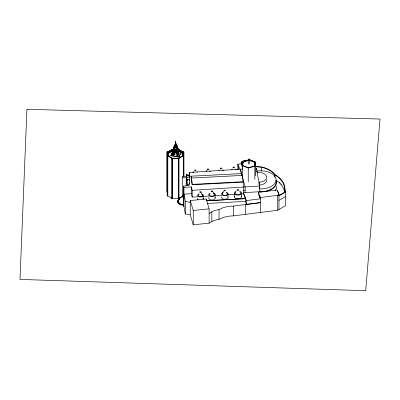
<?xml version="1.0" encoding="UTF-8"?>
<svg xmlns="http://www.w3.org/2000/svg" width="400" height="400" viewBox="0 0 400 400"><rect width="100%" height="100%" fill="white"/><g stroke="black" fill="none" stroke-linecap="round" stroke-linejoin="round"><path stroke-width="0.6" d="M186.79 175.215L186.885 174.22L186.895 177.33L189.465 177.175L189.58 180.465M189.325 175.785L189.32 175.395M186.54 176.565L186.54 177.225L186.46 175.515L186.38 179.94M173.925 149.295L172.15 149.295L167.195 152.155L167.175 195.855L167.485 196.035L167.8 195.855L167.8 155.92L167.175 155.92L167.485 155.74L167.51 151.975L166.885 151.975L166.885 191.91L167.51 191.91L166.885 191.91M167.845 156.455L167.865 152.06L172.3 149.505L173.54 149.5M178.235 150.71L182.25 153.025L182.225 156.315L178.26 158.605M182.23 156.07L182.25 153.025M189.08 176.17L189.025 175.385L189.01 175.93M255.55 166.4A37.36 21.57 0 0 1 261.535 166.93A24.84 14.34 0 0 1 275.175 174.805A33.31 19.235 0 0 1 284.67 186.6L285.52 192.07L285.535 205.695L277.595 210.28L233.29 215.88A20.72 11.965 0 0 0 219.015 219.43A13.66 7.89 0 0 0 211.835 221.61L209.115 223.175L193.255 224.785L190.24 214.87L185.365 213.935L183.695 205.36L182.215 204.985A6.065 3.5 0 0 1 177.76 202.355A6.065 3.5 0 0 1 179.84 198.88L179.465 197.83L182.46 196.9L182.535 176.36L186.815 176.145M183.56 197.035L182.46 196.9L182.535 195.67M187.02 180.555L186.905 177.32M189.58 180.32L189.675 179.195L189.69 184.235L187.135 184.38L187.12 179.34L187.065 180.37M189.345 175.365L189.45 177.185M187.045 180.29L187.07 179.845L187.025 180.415M242.265 178.035L242.265 165.575L242.9 161.385L249.5 159.61L255.47 162.02L255.47 175.725M243.26 161.535L242.665 165.95L242.665 165.47L248.275 167.735L254.475 166.065L255.07 162.125L249.46 159.86L243.26 161.535L243.26 162.015L249.46 160.345L255.07 162.61L255.07 162.125M254.645 165.42L254.985 163.17M254.835 179.295L254.835 166.21L255.47 162.02M177.25 145.96L176.795 146.94L176.44 146.885L176.895 145.905L177.25 145.96L177.25 148.42L176.795 149.395L174.035 148.97L174.035 146.51L174.49 145.535L174.835 145.585L174.835 145.065L173.875 147.105L173.875 147.655L176.87 148.12L177.41 146.405L176.87 148.12M174.985 145.95L175.275 143.685L176.275 143.84L176.295 146.155L174.685 145.905L175.275 143.685M173.875 147.655L174.235 146.88M174.685 145.905L174.98 145.275M172.935 154.92L173.135 154.49L172.645 154.415L172.645 150.665L172.985 149.935L173.475 150.01L172.935 151.17L172.935 154.92L173.785 155.05L174.56 153.385M176.8 155.52L177.555 155.635L177.555 151.885L177.08 150.81L178.12 148.44L177.205 150.895L173.165 150.27L174.08 147.815L174.08 148.305M177.855 148.56L177.08 150.225L173.43 149.66L174.205 147.58M173.165 150.27L174.205 147.995M175.98 146.105L176.275 143.84M176.59 144.765L176.295 145.4L175.98 145.35L176.275 144.715L176.59 144.765L176.295 146.155M172.645 154.415L172.985 153.685L172.985 149.935M176.44 147.405L176.895 145.385L176.895 146.425L177.25 146.48L176.795 147.46L174.035 147.03M177.08 150.81L177.08 149.81L177.855 148.145L178.325 150.22L177.555 151.885L172.935 151.17L173.43 150.245M177.555 155.635L177.765 155.18L178.265 155.26L178.265 151.51L178.615 150.765L178.11 150.685M178.325 153.97L178.11 154.435L178.615 154.515L178.615 150.765M178.265 155.26L178.615 154.515M170.87 155.78L172.24 152.545L170.87 155.78L178.99 157.06L180.45 153.64L178.69 153.405M178.99 157.06L180.45 153.64M206.54 171.19L207.565 169.21M222.525 193.305L224.26 190.39M175.42 143.91C175.23 144.795 176.56 143.815 175.41 143.75M175.785 143.855L175.485 143.63M241.21 162.11L242.395 165.515L242.395 167.2L241.21 163.795L241.21 162.11L243.145 160.915L247.185 160.45M168.555 153.03L172.575 150.71L172.575 151.01L168.555 153.335L168.555 153.03L168.575 156.31M178.65 149.295L178.965 149.115L178.65 148.935L178.34 149.115L183.6 152.155L183.625 176.515M171.815 158.6L172.44 158.6L172.44 198.535L172.125 198.715L171.815 198.535L171.815 158.6L178.985 158.6L178.985 198.535L178.67 198.715L178.36 198.535L178.36 158.6L183.63 155.56L183.94 155.74L183.315 155.74L183.29 151.975L183.605 151.79L183.915 151.97L183.94 176.33M183.6 152.155L183.915 151.97M182.955 155.655L178.525 158.215L172.275 158.21L167.845 155.655M178.985 158.6L178.36 158.6M186.15 176.205L187.205 175.595M167.175 195.855L167.485 195.675L172.44 198.535M171.815 198.535L178.985 198.535M178.36 198.535L182.8 195.975M209.115 213.385L211.835 211.815A13.66 7.89 0 0 1 219.015 209.635A20.72 11.965 0 0 1 233.29 206.085L260.32 202.67L246.42 204.385L245.3 201.365L245.3 197.535M258.37 192.355L260.33 197.52L277.595 195.335L278.96 194.545L277.225 189.975L258.37 192.355L258.37 193.68L260.32 198.84L246.42 200.555L243.52 192.72L259.74 191.68A15.74 9.09 0 0 0 276 181.6M285.52 192.07L278.97 195.85L278.535 194.71M278.96 200.385L285.535 196.59M175.62 141.165L175.615 143.465M242.265 165.575L248.235 167.99L254.835 166.21M183.695 205.36L183.695 186.055L189.25 185.365L187.23 184.945L186.175 178.745L186.175 185.595M237.79 169.65L237.79 164.195L241.21 163.795M209.115 208.855L206.235 198.995L190.24 200.55L193.255 210.465L209.115 208.855L209.115 223.175M206.7 200.75L245.3 198.64L243.52 193.825L243.15 181.72L242.27 175.43L241.385 173.615L190.905 176.185L192.185 184.78L243.15 182.125M187.73 175.29L189.59 175.14M249.005 158.805L248.92 164.115M183.695 186.055L183.955 187.375L191.365 186.89L192.195 190.33L192.195 197.12L197.76 196.76M192.195 197.12L191.365 193.68L183.955 194.16L185.365 201.415L185.365 213.935M189.325 176.145L189.325 172.44L242.785 169.01M192.195 190.33L259.74 185.995L259.74 191.68M243.52 190.405L245.145 190.3M202.71 196.445L208.89 196.045M215.075 195.65L221.875 195.21M228.06 194.815L234.86 194.38M241.665 193.94L243.52 193.825M260.28 191.895L264.32 191.65A16.17 9.335 0 0 0 275.88 179.995M186.79 175.4L189.345 175.255L189.33 175.69M187.135 179.535L189.69 179.39M206.855 200.76L245.3 198.64M207.475 203.455L245.3 201.365M242.27 175.43L191.545 178.04L190.905 176.185M192.185 184.78L192.185 184.375L243.15 181.72M182.46 177.81L186.725 177.695M182.46 196.9L183.68 196.915M255.52 166.64L262.86 167.535A24.42 14.1 0 0 1 274.125 174.04L276.17 175.775A32.9 18.995 0 0 1 284.25 186.625L285.09 191.975L279.215 195.37L277.555 191M256.515 171.215L257.51 171.275M174.985 144.32L175.98 144.475M174.685 145.15L174.985 145.195M176.275 145.475L176.59 145.525M176.44 146.365L174.38 146.045L174.38 147.085M174.035 146.51L174.38 146.565M173.875 147.105L176.87 147.57M174.035 147.58L176.795 148.01M173.43 149.245L177.08 149.81M173.165 149.78L177.205 150.405L177.205 150.895M174.04 150.245L175.255 150.435M172.645 150.665L173.135 150.74M178.265 151.51L177.765 151.43L177.765 155.515M170.87 155.445L178.99 156.725M185.365 201.415L190.24 202.355M179.465 197.83L179.84 198.66A7.04 4.065 0 0 0 182.215 204.77L183.695 205.145M182.935 152.06L178.5 149.5L178.5 150.3L182.935 152.86L182.935 152.06L182.955 156.455M178.74 151.305L182.25 153.33M172.15 149.295L171.525 149.3L171.84 149.48M166.885 151.975L167.195 152.155M167.485 155.74L172.55 158.605M212.55 191.22L214.22 194.235M237.79 164.195L238.64 166.09A113.24 65.38 0 0 1 239.725 168.955M200.985 191.93L202.405 195.145M240.325 169.165L242.055 175.535M242.87 178.53L245.145 186.93L245.145 192.615M259.74 185.995L256.305 168.14L256.305 169.855M259.43 187.345L259.74 188.955A15.735 9.085 0 0 0 276.02 179.035A15.735 9.085 0 0 0 256.845 171.02M189.405 182.57L189.69 184.235M284.25 186.625L284.44 192.335M189.325 172.44L189.87 175.99M189.375 175.795L189.37 176.205L189.315 175.72M192.185 184.375L191.545 178.04L191.545 180.685M189.115 176.23L189.335 175.095L186.78 175.24L186.56 176.375M284.67 186.6L284.67 188.86M278.96 194.545L278.96 209.49M277.595 195.335L277.595 210.28M274.825 174.94L274.825 177.2M261.41 167.16L261.41 171.115M260.33 212.46L260.33 197.52L260 196.655L260 197.975M259.02 184.615L259.02 182.25A8.65 4.995 0 0 0 266.66 176.735A8.65 4.995 0 0 0 257.11 172.325M249.46 159.86L249.46 160.345M249.03 158.835L249.03 164.115M248.235 167.99L248.235 181.695M246.42 200.555L246.42 204.385M245.645 204.525L245.645 214.315M242.9 161.385L242.9 163.255M241.495 193.055L241.495 196.7M238.64 166.09L238.64 169.47M234.4 193.125L234.4 196.77M233.29 206.085L233.29 215.88M228.015 193.735L228.015 197.155M219.015 209.635L219.015 219.43M215.14 194.555L215.14 197.975M211.835 211.815L211.835 221.61M206.235 198.995L206.235 200.795M203.185 195.49L203.185 198.91M193.255 210.465L193.255 224.785M191.365 186.89L191.365 193.68M190.24 200.55L190.24 214.87M186.885 174.22L186.885 175.235M183.955 187.375L183.955 206.68M183.315 155.74L183.315 176.335M183.29 151.975L183.29 155.715M178.675 158.42L178.67 198.715M176.795 146.94L176.795 149.395M176.8 155.855L176.8 152.23L173.785 151.765L173.785 155.385L174.56 153.72L174.56 151.745M175.66 141.27L175.66 143.465M174.49 145.535L174.49 146.055M172.3 149.505L172.3 150.305L167.865 152.86L167.865 152.06M172.125 158.42L172.125 198.715M167.51 151.975L167.485 196.035M240.59 170.135A113.24 65.38 0 0 1 241.385 174.02M266.66 179.695A8.65 4.995 0 0 1 259.575 185.16M279.205 182.18A33.31 19.235 0 0 1 279.895 182.8M280.845 183.76A33.31 19.235 0 0 1 281.43 184.415M226.16 192.225A3.215 1.855 0 0 1 227.46 194.965A3.215 1.855 0 0 1 222.555 195.23A3.215 1.855 0 0 1 222.955 192.395M213.285 193.035A3.225 1.86 0 0 1 214.575 195.785A3.225 1.86 0 0 1 209.655 196.045A3.225 1.86 0 0 1 210.07 193.2M201.955 194.02A2.825 1.63 0 0 1 202.39 196.51A2.825 1.63 0 0 1 198.075 196.325A2.825 1.63 0 0 1 199.14 193.9M226.425 192.79A2.52 1.455 0 0 1 226.755 194.84A2.52 1.455 0 0 1 223.205 195.03A2.52 1.455 0 0 1 222.875 192.98M213.495 193.64A2.44 1.41 0 0 1 213.805 195.625A2.44 1.41 0 0 1 210.365 195.805A2.44 1.41 0 0 1 210.055 193.82M201.94 194.59A2.075 1.2 0 0 1 201.725 196.28A2.075 1.2 0 0 1 198.795 196.155A2.075 1.2 0 0 1 199.01 194.465M193.2 172.73A2.435 1.405 0 0 1 193.59 172.435M239.865 191.945A2.76 1.595 0 0 1 239.93 194.2A2.76 1.595 0 0 1 236.03 194.24A2.76 1.595 0 0 1 235.96 191.985M231.35 169.73A2.795 1.615 0 0 1 232.37 169.14M235.17 169.14A2.795 1.615 0 0 1 236.19 169.73M218.73 170.49A3.14 1.81 0 0 1 219.315 170.16M222.43 169.94A3.14 1.81 0 0 1 223.71 170.515M206.05 171.35A2.835 1.635 0 0 1 206.61 171.07M209.435 170.96A2.835 1.635 0 0 1 210.54 171.52M192.655 172.545A3.065 1.77 0 0 1 193.78 171.9M196.845 171.905A3.065 1.77 0 0 1 197.475 172.185M239.665 191.3A3.55 2.05 0 0 1 240.705 194.38A3.55 2.05 0 0 1 235.27 194.435A3.55 2.05 0 0 1 236.12 191.335M241.355 196.17A3.55 2.05 0 0 1 238.01 198.78A3.55 2.05 0 0 1 234.505 196.24M227.83 196.68A3.215 1.855 0 0 1 224.695 199.18A3.215 1.855 0 0 1 221.895 196.555M214.955 197.5A3.225 1.86 0 0 1 211.8 200A3.225 1.86 0 0 1 209.005 197.36M202.91 198.08A2.825 1.63 0 0 1 203.035 199.325M198.225 199.855A2.825 1.63 0 0 1 197.7 198.25M276.425 186.09A16.17 9.335 0 0 1 275.21 190.81M276.17 180.295A32.9 18.995 0 0 1 284.25 191.145M176.21 151.995A0.575 0.335 0.4 0 1 175.86 152.395A0.575 0.335 0.4 0 1 175.14 152.225A0.575 0.335 0.4 0 1 175.365 151.795A0.64 0.37 0.4 0 0 175.985 151.8M176.935 153.385A1.33 0.775 0.4 0 1 174.85 153.8A1.33 0.775 0.4 0 1 174.975 152.515M176.305 152.515A1.33 0.775 0.4 0 1 176.58 152.635M26.935 109.295L20 279.41L365.695 290.705L380 119.05L26.935 109.295M179.84 198.76A7.04 4.065 0 0 0 182.215 204.87A6.065 3.5 0 0 1 177.76 202.24A6.065 3.5 0 0 1 179.84 198.76M233.215 167.71A0.785 0.45 0 0 0 234.525 167.51A0.785 0.45 0 0 0 233.565 166.955A0.785 0.45 0 0 0 233.215 167.71M220.7 168.83A0.815 0.47 0 0 0 222.005 168.525A0.815 0.47 0 0 0 220.9 168.025A0.815 0.47 0 0 0 220.7 168.83M207.77 169.555A0.63 0.365 0 0 0 208.805 169.355A0.63 0.365 0 0 0 207.98 168.94A0.63 0.365 0 0 0 207.77 169.555M194.985 170.61A0.64 0.37 0 0 0 195.95 170.29A0.64 0.37 0 0 0 194.985 169.965A0.64 0.37 0 0 0 194.985 170.61M237.31 190.325A0.915 0.53 0 0 0 238.835 190.075A0.915 0.53 0 0 0 237.695 189.44A0.915 0.53 0 0 0 237.31 190.325M224.425 190.81A0.61 0.355 0 0 0 225.42 190.6A0.61 0.355 0 0 0 224.605 190.21A0.61 0.355 0 0 0 224.425 190.81M211.505 191.645A0.665 0.385 0 0 0 212.58 191.42A0.665 0.385 0 0 0 211.7 190.995A0.665 0.385 0 0 0 211.505 191.645M200.01 192.3A0.63 0.365 0 0 0 200.995 192.025A0.63 0.365 0 0 0 200.09 191.67A0.63 0.365 0 0 0 200.01 192.3"/></g></svg>
